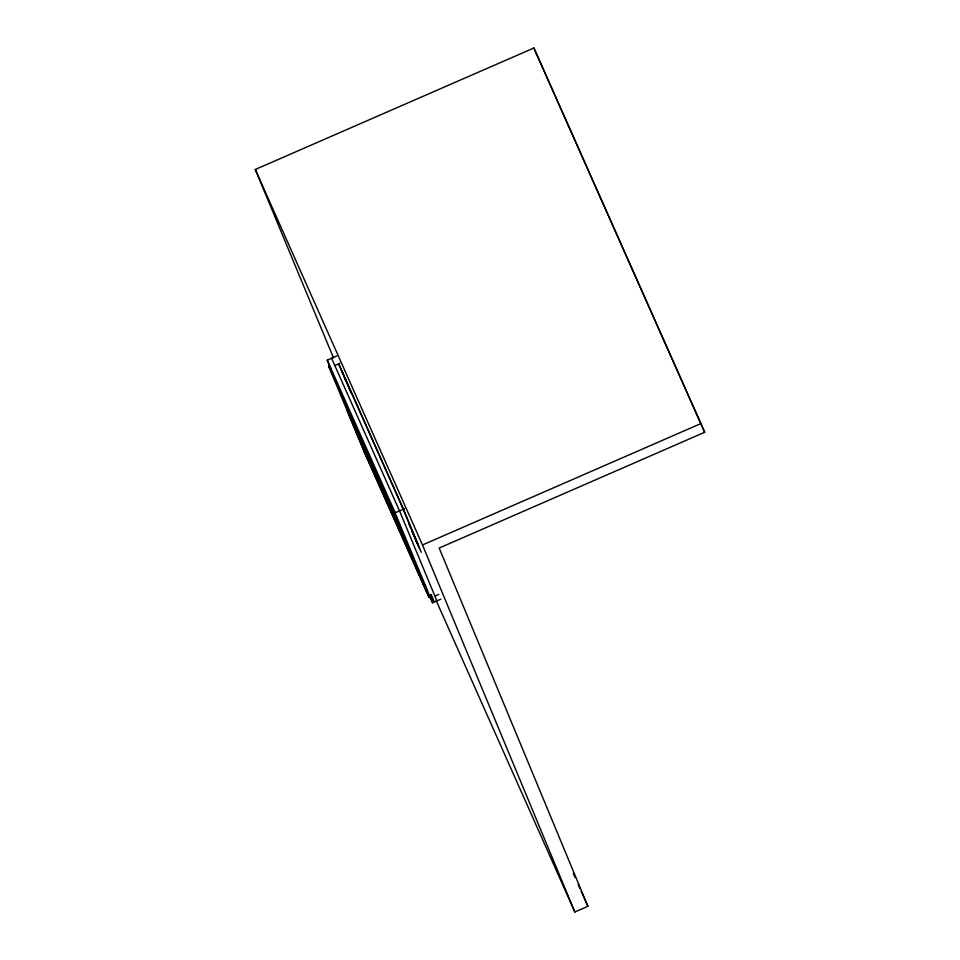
<?xml version="1.0" encoding="UTF-8"?>
<svg xmlns="http://www.w3.org/2000/svg" width="960" height="960" viewBox="0 0 960 960"><rect width="100%" height="100%" fill="white"/><g stroke="black" fill="none" stroke-linecap="round" stroke-linejoin="round"><path stroke-width="1.44" d="M364.476 452.304L328.8 366.48L329.376 365.112M329.82 368.952L330.564 367.956M333.492 357.84L255.3 169.476L533.88 48L704.7 432.252L439.176 548.04L587.892 906.312L574.836 912L436.224 600.684M330.96 369.132L327.228 360.144L336.72 356.004M334.8 365.496L339.948 363.252M404.676 508.632L395.184 512.772L327.228 360.144M574.836 912L422.484 544.968L701.064 423.492M434.892 596.064L438.756 594.384M429.3 595.5L432.54 602.772L440.748 599.196M364.2 451.776L429 597.3L430.392 597.816M704.7 432.252L533.88 48M573.3 873.54L575.124 877.632M578.16 884.46L579.984 888.552M581.196 891.288L587.892 906.312M255.3 169.476L422.484 544.968M402.504 507.156L338.916 364.356L340.02 367.008M401.844 505.86L341.7 370.764L351.192 393.156M409.152 524.556L410.988 528.672M412.212 531.408L418.308 545.112M412.044 531.468L418.452 545.868M414.924 538.116L418.608 546.384M419.1 547.488L421.224 552.276M331.572 358.248L399.528 510.876L436.884 600.876M328.8 366.48L393.588 512.004L394.668 511.764L432.54 602.772M346.812 409.764L410.94 554.052M422.388 579.852L426.66 589.416M426.588 591.756L364.764 452.892L349.116 415.2M401.94 505.68L419.604 548.364M401.496 505.176L417.864 544.452M340.548 368.28L342.864 373.848M343.992 376.56L345.72 380.724M393.324 511.476L429 597.3M431.22 594.6L430.32 594.996L433.224 601.992L434.124 601.608L431.22 594.6"/></g></svg>
